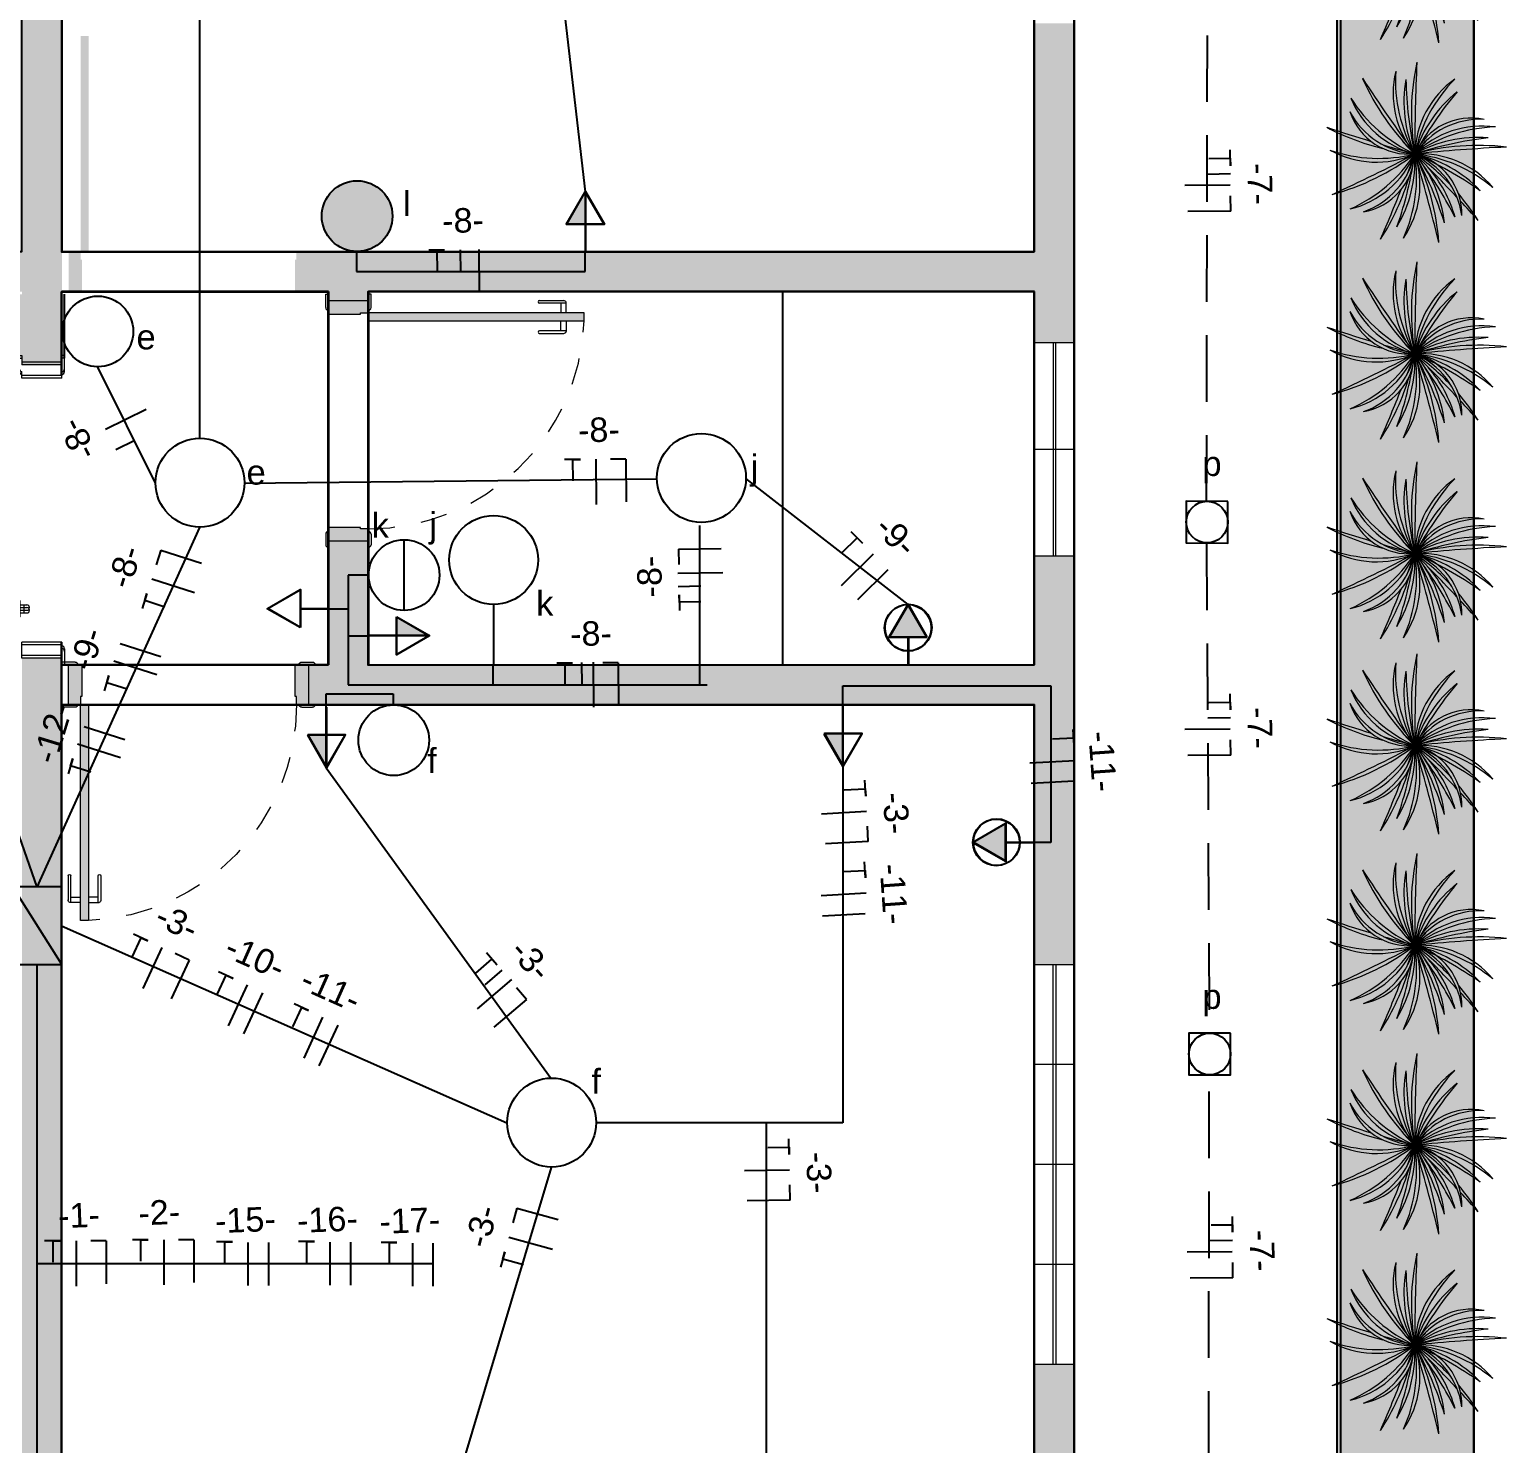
# Model space of a CAD drawing. Header units: inches. Extents: x 2 to 116, y 2 to 108.
# Drawn here: x 79.78 to 85.32, y 41.38 to 46.68 of the extents above; entities that cross this region are included whole.
import ezdxf
from ezdxf.enums import TextEntityAlignment as Align

# ---------------------------------------------------------------- set-up
doc = ezdxf.new("R2010")
doc.units = ezdxf.units.IN
doc.header["$MEASUREMENT"] = 0
doc.linetypes.add('( Hidden )', pattern=[0.375, 0.25, -0.125])
doc.linetypes.add('ACAD_ISO02W100', pattern=[15, 12, -3])
doc.layers.add('03.1 PAREDES', color=250, linetype='Continuous', lineweight=25)
doc.layers.add('04 ESQUADRIAS', color=252, linetype='Continuous', lineweight=9)
doc.layers.add('16.1 VEGETAÇÃO', color=7, linetype='Continuous', lineweight=9, true_color=0x87cb61)
for name, color, linetype in [('Circuitos', 250, 'Continuous'), ('CONDUITES', 30, 'Continuous'), ('ILUMINAÇÃO', 10, 'Continuous'), ('INTERRUPTORES', 106, 'Continuous'), ('PLANTA TUGS_TUES', 7, 'Continuous'), ('TOMADAS', 170, 'Continuous')]:
    doc.layers.add(name, color=color, linetype=linetype)
doc.styles.add('ARIAL', font='arial.ttf', dxfattribs={"width": 1.2})
doc.styles.get("Standard").update_dxf_attribs({"font": 'arial.ttf'})

# ---------------------------------------------------------------- blocks, each defined once
blk = doc.blocks.new('TUG MÉDIA 120CM_')
at = {"layer": 'TOMADAS', "ltscale": 0.5}
h = blk.add_hatch(color=256, dxfattribs=at)
h.dxf.hatch_style = 1
h.paths.add_polyline_path([(0.2454, 0), (0.1227, 0), (0.1227, -0.0709)])
for p, q in [((0.1227, 0), (0.0181, 0)), ((0.2454, 0), (0.1227, 0))]:
    blk.add_line(p, q, dxfattribs=at)
blk.add_lwpolyline([(0.1227, -0.0709), (0.2454, 0), (0.1227, 0.0709), (0.1227, -0.0709)], dxfattribs=at)
blk = doc.blocks.new('TUG BAIXA 30CM_')
at = {"layer": 'TOMADAS', "ltscale": 0.5}
blk.add_line((0.1046, 0), (0, 0), dxfattribs=at)
blk.add_lwpolyline([(0.1046, -0.0709), (0.2273, 0), (0.1046, 0.0709), (0.1046, -0.0709)], dxfattribs=at)
blk = doc.blocks.new('TUG ALTA 220CM_')
at = {"layer": 'TOMADAS', "ltscale": 0.5}
h = blk.add_hatch(color=256, dxfattribs=at)
h.dxf.hatch_style = 1
h.paths.add_polyline_path([(0.1227, -0.0709), (0.2454, 0), (0.1227, 0.0709)])
blk.add_line((0.1227, 0), (0.0181, 0), dxfattribs=at)
blk.add_lwpolyline([(0.1227, -0.0709), (0.2454, 0), (0.1227, 0.0709), (0.1227, -0.0709)], dxfattribs=at)
blk = doc.blocks.new('Interruptor Simples')
at = {"layer": 'INTERRUPTORES', "color": 3}
blk.add_circle((60.1532, 11.4584), 0.1327, dxfattribs=at)
blk = doc.blocks.new('Interruptor 2 sessões')
at = {"layer": 'INTERRUPTORES'}
blk.add_line((59.253, 11.5804), (59.253, 11.8458), dxfattribs=at)
at = {"layer": 'INTERRUPTORES', "color": 3}
blk.add_circle((59.253, 11.7131), 0.1327, dxfattribs=at)
blk = doc.blocks.new('Interruptor Paralelo')
at = {"transparency": 33554595}
h = blk.add_hatch(color=256, dxfattribs=at)
h.dxf.hatch_style = 1
h.paths.add_polyline_path([(59.132, 10.8454, 1), (59.3974, 10.8454, 1)])
at = {"layer": 'INTERRUPTORES', "color": 3}
blk.add_circle((59.2647, 10.8454), 0.1327, dxfattribs=at)
blk = doc.blocks.new('Iluminação Piso')
at = {"layer": 'ILUMINAÇÃO'}
blk.add_lwpolyline([(59.8357, 10.3319), (59.6795, 10.3322), (59.6795, 10.1758), (59.8357, 10.1755)], close=True, dxfattribs=at)
blk.add_circle((59.7577, 10.2542), 0.0781, dxfattribs=at)
blk = doc.blocks.new('PORTA 80 MADEIRA')
at = {"layer": '04 ESQUADRIAS'}
for p, q in [((-0.875, 0.01), (-0.915, 0.01)), ((-0.035, 0), (-0.05, 0)), ((-0.05, 0), (-0.05, -0.12)), ((-0.025, 0.01), (0.025, 0.01)), ((0, -0.15), (0, 0)), ((0.025, 0), (0, 0)), ((0.025, 0.01), (0.025, 0)), ((-0.925, 0), (-0.9, 0)), ((-0.9, 0), (-0.9, -0.15)), ((-0.85, 0), (-0.865, 0)), ((-0.85, -0.12), (-0.85, 0)), ((-0.925, -0.15), (-0.9, -0.15)), ((-0.875, -0.16), (-0.915, -0.16)), ((-0.865, -0.15), (-0.855, -0.15)), ((-0.855, -0.15), (-0.855, -0.12)), ((-0.855, -0.12), (-0.85, -0.12)), ((-0.045, -0.15), (-0.075, -0.15)), ((-0.075, -0.15), (-0.075, -0.96)), ((-0.05, -0.12), (-0.045, -0.12)), ((-0.045, -0.12), (-0.045, -0.15)), ((-0.045, -0.96), (-0.045, -0.15)), ((-0.045, -0.15), (-0.035, -0.15)), ((-0.025, -0.16), (0.025, -0.16)), ((0.025, -0.15), (0, -0.15)), ((0.025, -0.16), (0.025, -0.15)), ((-0.1215, -0.7923), (-0.1215, -0.8836)), ((-0.1115, -0.8923), (-0.1115, -0.7923)), ((-0.0085, -0.8923), (-0.0085, -0.7923)), ((0.0015, -0.7923), (0.0015, -0.8836)), ((-0.1115, -0.8723), (-0.075, -0.8723)), ((-0.0085, -0.8723), (-0.045, -0.8723)), ((-0.075, -0.8923), (-0.115, -0.8923)), ((-0.045, -0.8923), (-0.005, -0.8923)), ((-0.075, -0.96), (-0.045, -0.96))]:
    blk.add_line(p, q, dxfattribs=at)
for centre, radius, start, end in [((-0.915, 0), 0.01, 90, 180), ((-0.875, 0), 0.01, 0, 90), ((-0.025, 0), 0.01, 90, 180), ((-0.915, -0.15), 0.01, 180, 270), ((-0.875, -0.15), 0.01, 270, 0), ((-0.025, -0.15), 0.01, 180, 270), ((-0.1165, -0.7923), 0.005, 0, 180), ((-0.0035, -0.7923), 0.005, 0, 180), ((-0.1115, -0.883), 0.01, 176.4764, 249.8079), ((-0.0085, -0.883), 0.01, 290.1921, 3.5236)]:
    blk.add_arc(centre, radius, start, end, dxfattribs=at)
at = {"layer": '04 ESQUADRIAS', "linetype": 'ACAD_ISO02W100', "ltscale": 0.005}
blk.add_arc((-0.045, -0.1506), 0.81, 179.9607, 267.8778, dxfattribs=at)
blk = doc.blocks.new('JANELA 150')
at = {"layer": '04 ESQUADRIAS'}
for p, q in [((0, 0.15), (1.5, 0.15)), ((0, 0), (0, 0.15)), ((0.375, 0), (0.375, 0.15)), ((0.75, 0), (0.75, 0.15)), ((1.125, 0), (1.125, 0.15)), ((1.5, 0.15), (1.5, 0)), ((0, 0.08), (1.5, 0.08)), ((1.5, 0.07), (0, 0.07)), ((1.5, 0), (0, 0))]:
    blk.add_line(p, q, dxfattribs=at)
blk = doc.blocks.new('JANELA 80')
at = {"layer": '04 ESQUADRIAS'}
for p, q in [((0, 0.15), (0, 0)), ((0, 0.15), (0, 0)), ((0.8, 0.15), (0, 0.15)), ((0.4, 0.15), (0.4, 0)), ((0.8, 0.15), (0.8, 0)), ((0.8, 0.15), (0.8, 0)), ((0.8, 0.08), (0, 0.08)), ((0, 0.07), (0.8, 0.07)), ((0, 0), (0.8, 0))]:
    blk.add_line(p, q, dxfattribs=at)
blk = doc.blocks.new('PORTA CORRE 100X15')
at = {"layer": '04 ESQUADRIAS'}
for p, q in [((0.1691, 0.2016), (0.1691, 0.2266)), ((0.1891, 0.2016), (0.1891, 0.2266)), ((-0.7467, 0.1966), (0.2491, 0.1966)), ((-0.7467, 0.1966), (-0.7467, 0.1616)), ((0.1541, 0.2016), (0.2041, 0.2016)), ((0.1541, 0.1966), (0.1541, 0.2016)), ((0.1891, 0.2152), (0.1691, 0.2152)), ((0.2041, 0.1966), (0.2041, 0.2016)), ((0.2491, 0.1966), (0.2491, 0.1616)), ((-0.7467, 0.1616), (0.2491, 0.1616)), ((0, 0), (0, 0.15)), ((0, 0.15), (0.05, 0.15)), ((0.05, 0), (0.05, 0.15)), ((0.1541, 0.1566), (0.1541, 0.1616)), ((0.1541, 0.1566), (0.2041, 0.1566)), ((0.1691, 0.1566), (0.1691, 0.1316)), ((0.1891, 0.143), (0.1691, 0.143)), ((0.1891, 0.1566), (0.1891, 0.1316)), ((0.2041, 0.1566), (0.2041, 0.1616)), ((1.05, 0.15), (1.065, 0.15)), ((1.05, 0), (1.05, 0.15)), ((1.075, 0.16), (1.125, 0.16)), ((1.1, 0), (1.1, 0.15)), ((1.125, 0.15), (1.1, 0.15)), ((1.125, 0.16), (1.125, 0.15)), ((-0.025, -0.01), (-0.025, 0)), ((-0.025, 0), (0, 0)), ((0.05, 0), (0.035, 0)), ((1.05, 0), (1.065, 0)), ((1.125, 0), (1.1, 0)), ((1.125, -0.01), (1.125, 0)), ((0.025, -0.01), (-0.025, -0.01)), ((1.075, -0.01), (1.125, -0.01))]:
    blk.add_line(p, q, dxfattribs=at)
for centre, start, end in [((0.1791, 0.2266), 0.2372, 179.7628), ((0.1791, 0.1316), 180.2372, 359.7628), ((1.075, 0.15), 90, 180), ((0.025, 0), 270, 0), ((1.075, 0), 180, 270)]:
    blk.add_arc(centre, 0.01, start, end, dxfattribs=at)
blk = doc.blocks.new('VEGETAÇAO 02')
at = {"layer": '16.1 VEGETAÇÃO'}
blk.add_circle((0, 0), 0.000151, dxfattribs=at)
for centre, radius, start, end in [((0.8912, 0.1519), 0.904, 167.682, 189.6659), ((6.3753, 0.0256), 6.3754, 177.12996, 180.22861), ((0.6318, 0.6464), 0.9039, 203.6596, 225.6474), ((5.1441, 3.7661), 6.3754, 213.1083, 216.20694), ((0.2754, 0.2267), 0.3567, 166.3855, 219.4367), ((0.483, 0.2743), 0.5554, 176.2495, 209.5814), ((0.4476, 0.1954), 0.4884, 170.0574, 203.5585), ((1.3855, 0.3075), 1.4192, 181.1217, 192.5058), ((0.3566, -0.0098), 0.3567, 125.3579, 178.4092), ((0.5444, -0.1101), 0.5554, 135.2219, 168.5539), ((0.4659, -0.1465), 0.4884, 129.0298, 162.531), ((1.2471, -0.6775), 1.4192, 140.0941, 151.4783), ((0.0897, 0.3452), 0.3567, 202.3638, 255.4151), ((0.2297, 0.5057), 0.5554, 212.2278, 245.5598), ((-0.0224, 0.232), 0.2329, 198.2991, 275.5394), ((0.0202, 0.297), 0.2977, 207.6507, 266.0762), ((0.2115, -0.0984), 0.2332, 77.936, 155.0117), ((0.246, -0.1677), 0.2977, 87.265, 145.6907), ((0.0918, 0.8992), 0.9039, 242.1737, 256.451), ((1.6799, 6.1501), 6.3754, 251.62238, 253.18732), ((0.2525, -0.252), 0.3567, 81.9782, 135.0296), ((0.3201, -0.4539), 0.5554, 91.8422, 125.1743), ((0.238, -0.4265), 0.4884, 85.6501, 119.1514), ((0.441, -1.349), 1.4192, 96.7144, 108.0986), ((-0.1448, 0.326), 0.3567, 240.8779, 293.9291), ((-0.1352, 0.5387), 0.5554, 250.7419, 284.0738), ((1.6799, 6.1501), 6.3754, 253.6156, 254.72102), ((0.1909, 0.2285), 0.2977, 216.81, 230.0978), ((0.0918, 0.8992), 0.9039, 262.272, 264.1614), ((4.8263, -4.1656), 6.3754, 138.56552, 139.20101), ((0.2381, -0.872), 0.9039, 83.274, 105.2619), ((0.6468, -6.3425), 6.3754, 92.72266, 95.82132), ((0.0205, -0.3561), 0.3567, 40.2209, 93.2725), ((-0.546, 0.7203), 0.9039, 285.164, 307.1518), ((-2.9648, 5.644), 6.3754, 294.61269, 297.71133), ((-0.3282, 0.1397), 0.3567, 283.8682, 336.9196), ((-0.4662, 0.3019), 0.5554, 293.7322, 327.0642), ((-0.2908, 0.0639), 0.2977, 289.1551, 347.5807), ((-0.2329, 0.0125), 0.2332, 279.826, 356.9018), ((-0.4877, -0.0257), 0.4884, 329.5013, 3.0026), ((-1.4053, 0.1986), 1.4192, 340.5657, 350.0002), ((-0.3374, -0.1156), 0.3567, 325.8294, 18.8809), ((-0.5485, -0.0873), 0.5554, 335.6934, 9.0255), ((-5.9784, 2.2146), 6.3754, 338.8993, 339.67256), ((-6.1066, -1.8314), 6.3754, 13.59432, 16.69298), ((-0.3194, -0.3696), 0.4884, 49.0059, 49.153), ((-0.0567, -0.2262), 0.2332, 358.8077, 75.8836), ((-0.0635, -0.5518), 0.5554, 50.0849, 83.4171), ((-0.1064, -0.4767), 0.4884, 43.8928, 77.3942), ((-0.1183, -0.2732), 0.2977, 8.1367, 66.5625), ((-0.3739, -0.3142), 0.4884, 6.5217, 40.0231), ((-1.2416, -0.6875), 1.4192, 17.5861, 28.9702), ((-0.8114, -0.3983), 0.9039, 4.1457, 26.1335), ((-0.5694, -1.3), 1.4192, 54.9572, 66.3414), ((-0.5231, -0.7372), 0.9039, 43.1496, 54.6316), ((-4.4929, -4.5232), 6.3754, 43.15153, 45.1911), ((-1.1194, -0.8773), 1.4221, 26.7217, 35.9709), ((-0.3194, -0.3696), 0.4884, 15.6515, 40.72), ((-0.8876, 0.1706), 0.9039, 327.1252, 343.7246), ((-5.9784, 2.2146), 6.3754, 336.57392, 338.38477), ((-0.5231, -0.7372), 0.9039, 32.6438, 40.585), ((-4.4929, -4.5232), 6.3754, 42.09245, 42.98121)]:
    blk.add_arc(centre, radius, start, end, dxfattribs=at)

msp = doc.modelspace()

# ---------------------------------------------------------------- hatches: boundary and pattern name
at = {"layer": '03.1 PAREDES', "true_color": 0xe29d6e}
h = msp.add_hatch(color=33, dxfattribs=at)
h.dxf.hatch_style = 1
h.paths.add_polyline_path([(79.9981, 46.6594), (79.9681, 46.6594), (79.9681, 45.8494), (79.9981, 45.8494)])
h = msp.add_hatch(color=33, dxfattribs=at)
h.dxf.hatch_style = 1
h.paths.add_polyline_path([(79.9731, 45.8194), (79.9681, 45.8194), (79.9681, 45.8494), (79.9581, 45.8494), (79.9231, 45.8494), (79.9231, 45.6994), (79.9731, 45.6994)])
h = msp.add_hatch(color=33, dxfattribs=at)
h.dxf.hatch_style = 1
h.paths.add_polyline_path([(80.8231, 45.8494), (80.7781, 45.8494), (80.7781, 45.8194), (80.7731, 45.8194), (80.7731, 45.6994), (80.7881, 45.6994), (80.8231, 45.6994)])
h = msp.add_hatch(color=33, dxfattribs=at)
h.dxf.hatch_style = 1
h.paths.add_polyline_path([(80.8981, 45.6644), (80.8981, 45.6144), (81.0181, 45.6144), (81.0181, 45.6194), (81.0481, 45.6194), (81.0481, 45.6294), (81.0481, 45.6644)])
h.paths.add_polyline_path([(81.8581, 45.6194), (81.0481, 45.6194), (81.0481, 45.5894), (81.8581, 45.5894)])
h.paths.add_polyline_path([(81.0481, 44.8094), (81.0181, 44.8094), (81.0181, 44.8144), (80.8981, 44.8144), (80.8981, 44.7644), (81.0481, 44.7644)])
h = msp.add_hatch(color=33, dxfattribs=at)
h.dxf.hatch_style = 1
h.paths.add_polyline_path([(79.9731, 44.1794), (79.9681, 44.1794), (79.9681, 44.1494), (79.9581, 44.1494), (79.9231, 44.1494), (79.9231, 44.2994), (79.9731, 44.2994)])
h = msp.add_hatch(color=33, dxfattribs=at)
h.dxf.hatch_style = 1
h.paths.add_polyline_path([(80.8231, 44.1494), (80.7781, 44.1494), (80.7781, 44.1794), (80.7731, 44.1794), (80.7731, 44.2994), (80.7881, 44.2994), (80.8231, 44.2994)])
h = msp.add_hatch(color=33, dxfattribs=at)
h.dxf.hatch_style = 1
h.paths.add_polyline_path([(79.9981, 43.3394), (79.9681, 43.3394), (79.9681, 44.1494), (79.9981, 44.1494)])
at = {"layer": 'PLANTA TUGS_TUES'}
h = msp.add_hatch(dxfattribs=at)
h.set_pattern_fill('GRASS', color=256, scale=0.0075)
h.set_pattern_definition([(90, (1939.85772, 1250.63563), (-0.134703842, 0.134703842), [0.03571875, -0.233688934]), (45, (1939.85772, 1250.63563), (-0.134703842, 0.134703842), [0.03571875, -0.15478125]), (135, (1939.85772, 1250.63563), (-0.134703842, -0.134703842), [0.03571875, -0.15478125])])
h.paths.add_polyline_path([(84.6833, 50.2494), (85.1981, 50.2494), (85.1981, 38.2494), (84.6833, 38.2494)])
h = msp.add_hatch(color=256, dxfattribs=at)
h.dxf.hatch_style = 1
h.paths.add_polyline_path([(79.8981, 49.0494), (83.5481, 49.0494), (83.5481, 48.2068), (83.6981, 48.2068), (83.6981, 49.1994), (79.7481, 49.1994), (79.7481, 45.8494), (79.8981, 45.8494), (79.8981, 45.8594)])
h = msp.add_hatch(color=256, dxfattribs=at)
h.dxf.hatch_style = 1
h.paths.add_polyline_path([(83.6981, 46.7068), (83.5481, 46.7068), (83.5481, 45.8494), (83.5481, 45.5068), (83.6981, 45.5068)])
at = {"layer": 'PLANTA TUGS_TUES', "true_color": 0xe29d6e}
h = msp.add_hatch(color=33, dxfattribs=at)
h.dxf.hatch_style = 1
h.paths.add_polyline_path([(79.9981, 46.6594), (79.9681, 46.6594), (79.9681, 45.8494), (79.9981, 45.8494)])
h = msp.add_hatch(color=33, dxfattribs=at)
h.dxf.hatch_style = 1
h.paths.add_polyline_path([(79.9981, 46.6594), (79.9681, 46.6594), (79.9681, 45.8494), (79.9981, 45.8494)])
at = {"layer": 'PLANTA TUGS_TUES'}
h = msp.add_hatch(color=256, dxfattribs=at)
h.dxf.hatch_style = 1
h.paths.add_polyline_path([(75.3481, 45.6994), (76.6288, 45.6994), (76.6288, 45.8494), (75.1981, 45.8494), (75.1981, 38.3994), (75.3481, 38.3994)])
h.paths.add_polyline_path([(79.8981, 45.6994), (79.7481, 45.6994), (79.7481, 45.4344), (79.8981, 45.4344), (79.8981, 45.4594)])
h.paths.add_polyline_path([(79.8981, 45.8494), (78.6288, 45.8494), (78.6288, 45.6994), (79.7481, 45.6994), (79.8981, 45.6994)])
h = msp.add_hatch(color=256, dxfattribs=at)
h.dxf.hatch_style = 1
h.paths.add_polyline_path([(79.8981, 45.8494), (79.7231, 45.8494), (79.7231, 45.6994), (79.7481, 45.6994), (79.8981, 45.6994)])
h = msp.add_hatch(color=256, dxfattribs=at)
h.dxf.hatch_style = 1
h.paths.add_polyline_path([(79.8981, 44.3244), (79.7481, 44.3244), (79.7481, 38.3994), (79.8981, 38.3994)])
h.paths.add_polyline_path([(79.9081, 45.6894), (79.8981, 45.6894), (79.8981, 45.6994), (79.7481, 45.6994), (79.7481, 45.6894), (79.7381, 45.6894), (79.7381, 45.4494), (79.7481, 45.4494), (79.7481, 45.4244), (79.8981, 45.4244), (79.8981, 45.4494), (79.9081, 45.4494)])
h.paths.add_polyline_path([(80.8981, 45.8494), (80.8231, 45.8494), (80.8231, 45.6994), (80.8481, 45.6994), (80.8981, 45.6994)])
h.paths.add_polyline_path([(81.0481, 45.6894), (81.0481, 45.6994), (80.8981, 45.6994), (80.8981, 45.6644), (81.0481, 45.6644)])
h.paths.add_polyline_path([(83.5481, 45.8494), (80.8981, 45.8494), (80.8981, 45.6994), (83.5481, 45.6994)])
at = {"layer": 'PLANTA TUGS_TUES', "true_color": 0xe29d6e}
h = msp.add_hatch(color=33, dxfattribs=at)
h.dxf.hatch_style = 1
h.paths.add_polyline_path([(79.9731, 45.8194), (79.9681, 45.8194), (79.9681, 45.8494), (79.9581, 45.8494), (79.9231, 45.8494), (79.9231, 45.6994), (79.9731, 45.6994)])
h = msp.add_hatch(color=33, dxfattribs=at)
h.dxf.hatch_style = 1
h.paths.add_polyline_path([(79.9731, 45.8194), (79.9681, 45.8194), (79.9681, 45.8494), (79.9581, 45.8494), (79.9231, 45.8494), (79.9231, 45.6994), (79.9731, 45.6994)])
h = msp.add_hatch(color=33, dxfattribs=at)
h.dxf.hatch_style = 1
h.paths.add_polyline_path([(80.8231, 45.8494), (80.7781, 45.8494), (80.7781, 45.8194), (80.7731, 45.8194), (80.7731, 45.6994), (80.7881, 45.6994), (80.8231, 45.6994)])
h = msp.add_hatch(color=33, dxfattribs=at)
h.dxf.hatch_style = 1
h.paths.add_polyline_path([(80.8231, 45.8494), (80.7781, 45.8494), (80.7781, 45.8194), (80.7731, 45.8194), (80.7731, 45.6994), (80.7881, 45.6994), (80.8231, 45.6994)])
h = msp.add_hatch(color=33, dxfattribs=at)
h.dxf.hatch_style = 1
h.paths.add_polyline_path([(80.8981, 45.6644), (80.8981, 45.6144), (81.0181, 45.6144), (81.0181, 45.6194), (81.0481, 45.6194), (81.0481, 45.6294), (81.0481, 45.6644)])
h.paths.add_polyline_path([(81.8581, 45.6194), (81.0481, 45.6194), (81.0481, 45.5894), (81.8581, 45.5894)])
h.paths.add_polyline_path([(81.0481, 44.8094), (81.0181, 44.8094), (81.0181, 44.8144), (80.8981, 44.8144), (80.8981, 44.7644), (81.0481, 44.7644)])
h = msp.add_hatch(color=33, dxfattribs=at)
h.dxf.hatch_style = 1
h.paths.add_polyline_path([(80.8981, 45.6644), (80.8981, 45.6144), (81.0181, 45.6144), (81.0181, 45.6194), (81.0481, 45.6194), (81.0481, 45.6294), (81.0481, 45.6644)])
h.paths.add_polyline_path([(81.8581, 45.6194), (81.0481, 45.6194), (81.0481, 45.5894), (81.8581, 45.5894)])
h.paths.add_polyline_path([(81.0481, 44.8094), (81.0181, 44.8094), (81.0181, 44.8144), (80.8981, 44.8144), (80.8981, 44.7644), (81.0481, 44.7644)])
at = {"layer": 'PLANTA TUGS_TUES'}
h = msp.add_hatch(color=256, dxfattribs=at)
h.dxf.hatch_style = 1
h.paths.add_polyline_path([(81.0481, 44.7644), (80.8981, 44.7644), (80.8981, 44.2994), (81.0481, 44.2994)])
h = msp.add_hatch(color=256, dxfattribs=at)
h.dxf.hatch_style = 1
h.paths.add_polyline_path([(83.6981, 44.7068), (83.5481, 44.7068), (83.5481, 44.2994), (83.5481, 43.1736), (83.6981, 43.1736)])
at = {"layer": 'PLANTA TUGS_TUES', "true_color": 0xe29d6e}
h = msp.add_hatch(color=33, dxfattribs=at)
h.dxf.hatch_style = 1
h.paths.add_polyline_path([(79.9731, 44.1794), (79.9681, 44.1794), (79.9681, 44.1494), (79.9581, 44.1494), (79.9231, 44.1494), (79.9231, 44.2994), (79.9731, 44.2994)])
h = msp.add_hatch(color=33, dxfattribs=at)
h.dxf.hatch_style = 1
h.paths.add_polyline_path([(79.9731, 44.1794), (79.9681, 44.1794), (79.9681, 44.1494), (79.9581, 44.1494), (79.9231, 44.1494), (79.9231, 44.2994), (79.9731, 44.2994)])
h = msp.add_hatch(color=33, dxfattribs=at)
h.dxf.hatch_style = 1
h.paths.add_polyline_path([(80.8231, 44.1494), (80.7781, 44.1494), (80.7781, 44.1794), (80.7731, 44.1794), (80.7731, 44.2994), (80.7881, 44.2994), (80.8231, 44.2994)])
h = msp.add_hatch(color=33, dxfattribs=at)
h.dxf.hatch_style = 1
h.paths.add_polyline_path([(80.8231, 44.1494), (80.7781, 44.1494), (80.7781, 44.1794), (80.7731, 44.1794), (80.7731, 44.2994), (80.7881, 44.2994), (80.8231, 44.2994)])
at = {"layer": 'PLANTA TUGS_TUES'}
h = msp.add_hatch(color=256, dxfattribs=at)
h.dxf.hatch_style = 1
h.paths.add_polyline_path([(83.5481, 44.2994), (80.8231, 44.2994), (80.8231, 44.1494), (83.5481, 44.1494)])
at = {"layer": 'PLANTA TUGS_TUES', "true_color": 0xe29d6e}
h = msp.add_hatch(color=33, dxfattribs=at)
h.dxf.hatch_style = 1
h.paths.add_polyline_path([(79.9981, 43.3394), (79.9681, 43.3394), (79.9681, 44.1494), (79.9981, 44.1494)])
h = msp.add_hatch(color=33, dxfattribs=at)
h.dxf.hatch_style = 1
h.paths.add_polyline_path([(79.9981, 43.3394), (79.9681, 43.3394), (79.9681, 44.1494), (79.9981, 44.1494)])
at = {"layer": 'PLANTA TUGS_TUES'}
h = msp.add_hatch(color=256, dxfattribs=at)
h.dxf.hatch_style = 1
h.paths.add_polyline_path([(83.6981, 41.6736), (83.5481, 41.6736), (83.5481, 39.8966), (83.6981, 39.8966)])

# ---------------------------------------------------------------- linework, layer by layer
for p, q in [((85.1963, 32.2486), (85.1963, 52.2486)), ((85.1981, 32.2494), (85.1981, 52.2494)), ((84.6963, 50.2486), (84.6963, 38.2486)), ((84.6963, 50.2486), (84.6963, 38.2486)), ((83.6963, 38.2486), (83.6963, 49.1986)), ((83.6981, 38.2494), (83.6981, 49.1994)), ((79.8963, 49.0486), (79.8963, 45.8486)), ((79.8981, 49.0494), (79.8981, 45.8494)), ((83.5463, 45.8486), (83.5463, 49.0486)), ((83.5481, 45.8494), (83.5481, 49.0494)), ((83.5463, 45.8486), (79.8963, 45.8486)), ((83.5481, 45.8494), (79.8981, 45.8494)), ((79.8963, 45.3836), (79.8963, 45.6986)), ((80.8963, 45.6986), (79.8963, 45.6986)), ((79.8981, 45.3844), (79.8981, 45.6994)), ((80.8981, 45.6994), (79.8981, 45.6994)), ((80.8963, 45.6986), (80.8963, 44.2986)), ((80.8981, 45.6994), (80.8981, 44.2994)), ((83.5463, 45.6986), (81.0463, 45.6986)), ((81.0463, 45.6986), (81.0463, 44.2986)), ((83.5481, 45.6994), (81.0481, 45.6994)), ((81.0481, 45.6994), (81.0481, 44.2994)), ((83.5463, 44.2986), (83.5463, 45.6986)), ((83.5481, 44.2994), (83.5481, 45.6994)), ((79.8963, 40.9486), (79.8963, 44.3836)), ((79.8981, 40.9494), (79.8981, 44.3844)), ((79.8963, 44.2986), (80.8963, 44.2986)), ((79.8981, 44.2994), (80.8981, 44.2994)), ((81.0463, 44.2986), (83.5463, 44.2986)), ((81.0481, 44.2994), (83.5481, 44.2994)), ((79.8963, 44.1486), (83.5463, 44.1486)), ((79.8981, 44.1494), (83.5481, 44.1494)), ((83.5463, 40.9486), (83.5463, 44.1486)), ((83.5481, 40.9494), (83.5481, 44.1494))]:
    msp.add_line(p, q)
for points in [[(85.1963, 52.2486), (75.1963, 52.2486), (75.1963, 29.7486), (85.1963, 29.7486)], [(85.1963, 52.2486), (75.1963, 52.2486), (75.1963, 29.7486), (85.1963, 29.7486)], [(85.198, 52.2501), (75.198, 52.2501), (75.198, 29.7501), (85.198, 29.7501)], [(85.198, 52.2501), (75.198, 52.2501), (75.198, 29.7501), (85.198, 29.7501)], [(85.198, 52.2501), (75.198, 52.2501), (75.198, 29.7501), (85.198, 29.7501)], [(85.198, 52.2501), (75.198, 52.2501), (75.198, 29.7501), (85.198, 29.7501)], [(83.5463, 45.8486), (83.5463, 49.0486), (79.8963, 49.0486), (79.8963, 45.8486)], [(83.5463, 45.8486), (83.5463, 49.0486), (79.8963, 49.0486), (79.8963, 45.8486)], [(83.5463, 44.2986), (83.5463, 45.6986), (81.0463, 45.6986), (81.0463, 44.2986)], [(83.5463, 44.2986), (83.5463, 45.6986), (81.0463, 45.6986), (81.0463, 44.2986)]]:
    msp.add_lwpolyline(points, close=True)
for points in [[(83.6963, 38.2486), (83.6963, 49.1986), (79.7463, 49.1986), (79.7463, 45.8486), (75.1963, 45.8486)], [(83.6963, 38.2486), (83.6963, 49.1986), (79.7463, 49.1986), (79.7463, 45.8486), (75.1963, 45.8486)], [(79.8963, 45.3836), (79.8963, 45.6986), (80.8963, 45.6986), (80.8963, 44.2986), (79.8963, 44.2986)], [(79.8963, 45.3836), (79.8963, 45.6986), (80.8963, 45.6986), (80.8963, 44.2986), (79.8963, 44.2986)], [(79.8963, 44.3836), (79.8963, 40.9486), (80.3963, 40.9486), (80.3963, 40.7986), (79.8963, 40.7986), (79.8963, 38.3986), (81.8963, 38.3986), (81.8963, 40.7986), (81.3963, 40.7986), (81.3963, 40.9486), (83.5463, 40.9486), (83.5463, 44.1486), (79.8963, 44.1486)], [(79.8963, 44.3836), (79.8963, 40.9486), (80.3963, 40.9486), (80.3963, 40.7986), (79.8963, 40.7986), (79.8963, 38.3986), (81.8963, 38.3986), (81.8963, 40.7986), (81.3963, 40.7986), (81.3963, 40.9486), (83.5463, 40.9486), (83.5463, 44.1486), (79.8963, 44.1486)]]:
    msp.add_lwpolyline(points)
at = {"layer": '03.1 PAREDES', "color": 18, "true_color": 0x000000}
msp.add_lwpolyline([(79.8981, 43.1745), (79.8981, 43.4651), (79.7137, 43.4651), (79.7137, 43.1745), (79.8981, 43.1745), (79.7137, 43.4651), (79.7137, 43.5151)], dxfattribs=at)
at = {"layer": 'Circuitos', "color": 18, "true_color": 0x000000}
for p, q in [((84.2828, 46.172), (84.2823, 46.2316)), ((84.2026, 46.1994), (84.2826, 46.2001)), ((84.2826, 46.2001), (84.2828, 46.172)), ((84.2827, 46.141), (84.1981, 46.1396)), ((84.2818, 46.0986), (84.1125, 46.0972)), ((84.2843, 46.0012), (84.2838, 46.0586)), ((84.2843, 46.0012), (84.1236, 45.9998)), ((81.3345, 45.8556), (81.2749, 45.8551)), ((81.3064, 45.8553), (81.3345, 45.8556)), ((81.3071, 45.7754), (81.3064, 45.8553)), ((81.3926, 45.856), (81.394, 45.7713)), ((81.4621, 45.857), (81.4634, 45.6964)), ((80.0622, 45.1833), (80.2141, 45.2579)), ((80.1719, 45.1411), (80.1001, 45.1058)), ((81.844, 45.0698), (81.7844, 45.0693)), ((81.8159, 45.0696), (81.844, 45.0698)), ((81.8166, 44.9896), (81.8159, 45.0696)), ((81.9021, 45.0702), (81.9036, 44.901)), ((82.0148, 45.0713), (81.9574, 45.0708)), ((82.0148, 45.0713), (82.0162, 44.9107)), ((82.9018, 44.7556), (82.8599, 44.798)), ((80.2694, 44.7294), (80.2519, 44.6747)), ((80.2694, 44.7294), (80.4224, 44.6804)), ((82.212, 44.7328), (82.3726, 44.7355)), ((82.212, 44.7328), (82.2129, 44.6754)), ((82.8252, 44.7193), (82.8821, 44.7755)), ((82.8821, 44.7755), (82.9018, 44.7556)), ((82.9426, 44.7142), (82.8223, 44.5951)), ((80.2352, 44.622), (80.3963, 44.5704)), ((82.2089, 44.6426), (82.3781, 44.6455)), ((82.9974, 44.6558), (82.8832, 44.5428)), ((80.2173, 44.5667), (80.1991, 44.5099)), ((80.2088, 44.54), (80.2173, 44.5667)), ((82.2109, 44.5926), (82.2955, 44.5955)), ((82.2153, 44.5339), (82.2149, 44.562)), ((82.2149, 44.562), (82.2159, 44.5024)), ((80.2849, 44.5156), (80.2088, 44.54)), ((82.2953, 44.5353), (82.2153, 44.5339)), ((80.117, 44.3789), (80.27, 44.3299)), ((80.0927, 44.3137), (80.2539, 44.2621)), ((81.8145, 44.3051), (81.7549, 44.3046)), ((81.7864, 44.3049), (81.8145, 44.3051)), ((81.7871, 44.2249), (81.7864, 44.3049)), ((81.8484, 44.3079), (81.8498, 44.2232)), ((81.8913, 44.309), (81.8928, 44.1398)), ((81.9853, 44.3066), (81.9279, 44.3061)), ((81.9853, 44.3066), (81.9867, 44.146)), ((80.0749, 44.2584), (80.0567, 44.2016)), ((80.0663, 44.2317), (80.0749, 44.2584)), ((80.1425, 44.2073), (80.0663, 44.2317)), ((84.2828, 44.1305), (84.2823, 44.1901)), ((84.2026, 44.1579), (84.2825, 44.1586)), ((84.2825, 44.1586), (84.2828, 44.1305)), ((79.9816, 44.0673), (80.1345, 44.0183)), ((84.2827, 44.0995), (84.1981, 44.0981)), ((83.6154, 44.0206), (83.6952, 44.0251)), ((83.6968, 43.997), (83.6934, 44.0566)), ((83.6952, 44.0251), (83.6968, 43.997)), ((84.2818, 44.0571), (84.1125, 44.0557)), ((84.2842, 43.9597), (84.2837, 44.0171)), ((79.9573, 44.0021), (80.1185, 43.9505)), ((84.2842, 43.9597), (84.1236, 43.9583)), ((79.9395, 43.9468), (79.9213, 43.89)), ((79.9309, 43.9201), (79.9395, 43.9468)), ((80.0071, 43.8957), (79.9309, 43.9201)), ((83.6999, 43.939), (83.5309, 43.9295)), ((82.9145, 43.806), (82.9112, 43.8655)), ((83.6959, 43.862), (83.5355, 43.8531)), ((82.8331, 43.8296), (82.9129, 43.834)), ((82.9129, 43.834), (82.9145, 43.806)), ((82.9176, 43.748), (82.7486, 43.7385)), ((82.924, 43.6354), (82.9208, 43.6928)), ((82.924, 43.6354), (82.7637, 43.6265)), ((82.832, 43.523), (82.9118, 43.5274)), ((82.9134, 43.4994), (82.9101, 43.5589)), ((82.9118, 43.5274), (82.9134, 43.4994)), ((82.9165, 43.4414), (82.7475, 43.4319)), ((82.9125, 43.3644), (82.7522, 43.3554)), ((80.2207, 43.2627), (80.1666, 43.2877)), ((80.1616, 43.2019), (80.1952, 43.2745)), ((80.1952, 43.2745), (80.2207, 43.2627)), ((80.2734, 43.2382), (80.2023, 43.0846)), ((80.3757, 43.1909), (80.3082, 43.0451)), ((80.3757, 43.1909), (80.3236, 43.215)), ((81.451, 43.1422), (81.5117, 43.1942)), ((81.53, 43.1729), (81.4912, 43.2182)), ((81.5117, 43.1942), (81.53, 43.1729)), ((80.4814, 43.0614), (80.515, 43.134)), ((80.5405, 43.1222), (80.4864, 43.1472)), ((80.515, 43.134), (80.5405, 43.1222)), ((81.5495, 43.1531), (81.4852, 43.098)), ((80.5932, 43.0976), (80.5221, 42.9441)), ((80.6505, 43.0679), (80.5794, 42.9143)), ((81.5851, 43.1175), (81.4566, 43.0073)), ((81.6412, 43.0433), (81.6038, 43.0869)), ((80.7649, 42.9404), (80.7985, 43.013)), ((80.824, 43.0012), (80.7699, 43.0262)), ((80.7985, 43.013), (80.824, 43.0012)), ((81.6412, 43.0433), (81.5193, 42.9387)), ((80.8767, 42.9767), (80.8056, 42.8231)), ((80.934, 42.9469), (80.8629, 42.7933)), ((82.6273, 42.4608), (82.626, 42.5204)), ((82.5467, 42.4872), (82.6267, 42.4889)), ((82.6267, 42.4889), (82.6273, 42.4608)), ((82.6284, 42.4027), (82.4591, 42.3992)), ((82.6308, 42.29), (82.6296, 42.3475)), ((82.6308, 42.29), (82.4702, 42.2867)), ((81.6055, 42.26), (81.5903, 42.2046)), ((81.6055, 42.26), (81.7604, 42.2173)), ((84.2108, 42.1968), (84.2908, 42.1975)), ((84.291, 42.1694), (84.2905, 42.229)), ((84.2908, 42.1975), (84.291, 42.1694)), ((79.893, 42.1368), (79.8334, 42.1368)), ((79.8649, 42.0568), (79.8649, 42.1368)), ((79.8649, 42.1368), (79.893, 42.1368)), ((79.9511, 42.1367), (79.9511, 41.9674)), ((80.0638, 42.1368), (80.0063, 42.1368)), ((80.0638, 42.1368), (80.0638, 41.9761)), ((80.2225, 42.141), (80.1629, 42.141)), ((80.1944, 42.061), (80.1944, 42.141)), ((80.1944, 42.141), (80.2225, 42.141)), ((80.2806, 42.1409), (80.2806, 41.9716)), ((80.3933, 42.141), (80.3358, 42.141)), ((80.3933, 42.141), (80.3933, 41.9804)), ((80.5382, 42.1328), (80.4785, 42.1328)), ((80.5101, 42.0528), (80.5101, 42.1328)), ((80.5101, 42.1328), (80.5382, 42.1328)), ((80.5963, 42.1303), (80.5963, 41.9697)), ((80.6732, 42.1303), (80.6732, 41.9697)), ((80.846, 42.1341), (80.7863, 42.1341)), ((80.8179, 42.0542), (80.8179, 42.1341)), ((80.8179, 42.1341), (80.846, 42.1341)), ((80.9041, 42.1316), (80.9041, 41.971)), ((80.981, 42.1316), (80.981, 41.971)), ((81.1552, 42.1303), (81.0956, 42.1303)), ((81.1271, 42.0503), (81.1271, 42.1303)), ((81.1271, 42.1303), (81.1552, 42.1303)), ((81.2133, 42.1278), (81.2133, 41.9671)), ((81.2902, 42.1278), (81.2902, 41.9671)), ((81.5757, 42.1513), (81.7388, 42.1063)), ((84.2909, 42.1384), (84.2063, 42.137)), ((81.5601, 42.0953), (81.5443, 42.0378)), ((81.5526, 42.0682), (81.5601, 42.0953)), ((81.6297, 42.047), (81.5526, 42.0682)), ((84.29, 42.096), (84.1207, 42.0945)), ((84.2924, 41.9986), (84.292, 42.056)), ((84.2924, 41.9986), (84.1318, 41.9972))]:
    msp.add_line(p, q, dxfattribs=at)
at = {"layer": 'CONDUITES'}
for p, q in [((80.4146, 47.4486), (80.4146, 45.1477)), ((81.7213, 47.2817), (81.8616, 46.0746)), ((81.0041, 45.8494), (81.0041, 45.7744)), ((81.8616, 45.7744), (81.8616, 45.8472)), ((81.0041, 45.7744), (81.8616, 45.7744)), ((79.1189, 45.4238), (79.8041, 43.4642)), ((80.0314, 45.4163), (80.2477, 44.9808)), ((80.5814, 44.9808), (82.1294, 44.9968)), ((82.4631, 44.9986), (83.0727, 44.5252)), ((80.4146, 44.814), (79.8041, 43.4642)), ((82.2907, 44.8221), (82.2907, 44.2236)), ((81.0476, 44.6348), (80.9726, 44.6348)), ((80.9726, 44.6348), (80.9726, 44.4077)), ((80.8963, 44.5095), (80.9726, 44.5095)), ((80.9726, 44.4077), (81.0463, 44.4077)), ((80.9726, 44.4077), (80.9726, 44.2236)), ((81.5164, 44.2236), (81.5164, 44.2986)), ((80.8902, 44.1393), (80.8902, 44.1898)), ((80.8902, 44.1898), (81.1416, 44.1898)), ((80.9726, 44.2236), (81.5164, 44.2236)), ((81.1416, 44.1898), (81.1416, 44.1478)), ((81.5164, 44.2236), (82.3193, 44.2236)), ((82.8285, 44.1449), (82.8285, 44.2199)), ((82.8285, 44.2199), (83.6093, 44.2199)), ((83.6093, 44.2199), (83.6093, 43.6325)), ((80.8902, 43.912), (81.7343, 42.7463)), ((82.8285, 43.9175), (82.8285, 42.5794)), ((83.6093, 43.6325), (83.5463, 43.6325)), ((79.8963, 43.319), (81.5674, 42.5794)), ((79.8041, 43.1737), (79.8041, 38.3236)), ((82.8285, 42.5794), (81.9011, 42.5794)), ((82.5421, 41.1759), (82.5421, 42.5794)), ((81.7343, 42.4126), (80.9329, 39.7394)), ((81.2902, 42.0505), (79.8041, 42.0505))]:
    msp.add_line(p, q, dxfattribs=at)
at = {"layer": 'CONDUITES', "linetype": '( Hidden )'}
for p, q in [((84.1937, 44.9112), (84.1968, 46.7648)), ((84.1936, 44.7545), (84.2038, 42.9148)), ((84.2012, 40.9476), (84.2038, 42.7585))]:
    msp.add_line(p, q, dxfattribs=at)
at = {"layer": 'ILUMINAÇÃO', "color": 6}
msp.add_line((81.5181, 44.5255), (81.5181, 44.2958), dxfattribs=at)
at = {"layer": 'ILUMINAÇÃO'}
for centre in [(80.4163, 44.9824), (82.298, 45.0001), (81.5181, 44.6923), (81.736, 42.581)]:
    msp.add_circle(centre, 0.1669, dxfattribs=at)
at = {"layer": 'PLANTA TUGS_TUES'}
for p, q in [((85.1981, 32.2494), (85.1981, 52.2494)), ((85.1981, 32.2494), (85.1981, 52.2494)), ((84.6833, 38.2494), (84.6833, 50.2494)), ((83.6981, 38.2494), (83.6981, 49.1994)), ((83.6981, 38.2494), (83.6981, 49.1994)), ((79.8981, 49.0494), (79.8981, 45.8494)), ((79.8981, 49.0494), (79.8981, 45.8494)), ((83.5481, 45.8494), (83.5481, 49.0494)), ((83.5481, 45.8494), (83.5481, 49.0494)), ((83.5481, 45.8494), (79.8981, 45.8494)), ((83.5481, 45.8494), (79.8981, 45.8494)), ((80.8981, 45.6994), (79.8981, 45.6994)), ((79.8981, 45.3844), (79.8981, 45.6994)), ((80.8981, 45.6994), (79.8981, 45.6994)), ((79.9081, 45.4494), (79.9081, 45.6894)), ((80.8981, 45.6994), (80.8981, 44.2994)), ((80.8981, 45.6994), (80.8981, 44.2994)), ((83.5481, 45.6994), (81.0481, 45.6994)), ((81.0481, 45.6994), (81.0481, 44.2994)), ((83.5481, 45.6994), (81.0481, 45.6994)), ((82.602, 45.6994), (82.602, 44.2994)), ((83.5481, 44.2994), (83.5481, 45.6994)), ((83.5481, 44.2994), (83.5481, 45.6994)), ((81.0481, 44.8381), (81.0481, 44.2994)), ((79.8981, 40.9494), (79.8981, 44.3844)), ((79.8981, 40.9494), (79.8981, 44.3744)), ((79.8981, 44.2994), (80.8981, 44.2994)), ((79.8981, 44.2994), (80.8981, 44.2994)), ((81.0481, 44.2994), (83.5481, 44.2994)), ((81.0481, 44.2994), (83.5481, 44.2994)), ((79.8981, 44.1494), (83.5481, 44.1494)), ((79.8981, 44.1494), (83.5481, 44.1494)), ((83.5481, 40.9494), (83.5481, 44.1494)), ((83.5481, 40.9494), (83.5481, 44.1494))]:
    msp.add_line(p, q, dxfattribs=at)
at = {"layer": 'PLANTA TUGS_TUES', "color": 18, "true_color": 0x000000}
msp.add_lwpolyline([(79.8981, 43.1745), (79.8981, 43.4651), (79.7137, 43.4651), (79.7137, 43.1745), (79.8981, 43.1745), (79.7137, 43.4651), (79.7137, 43.5151)], dxfattribs=at)
at = {"layer": 'TOMADAS'}
for centre in [(83.0727, 44.4377), (83.0745, 44.4386), (83.4041, 43.6325), (83.4059, 43.6333)]:
    msp.add_circle(centre, 0.0875, dxfattribs=at)

# ---------------------------------------------------------------- block references
at = {"layer": '04 ESQUADRIAS', "rotation": 90}
for name, p in [('PORTA 80 MADEIRA', (80.8981, 45.6644)), ('PORTA CORRE 100X15', (79.8981, 44.3344))]:
    msp.add_blockref(name, p, dxfattribs=at)
at = {"layer": '04 ESQUADRIAS', "xscale": -1}
msp.add_blockref('PORTA 80 MADEIRA', (79.9231, 44.2994), dxfattribs=at)
at = {"layer": 'ILUMINAÇÃO'}
for p in [(24.4377, 34.5804), (24.4478, 32.584)]:
    msp.add_blockref('Iluminação Piso', p, dxfattribs=at)
at = {"layer": 'INTERRUPTORES'}
for name, p in [('Interruptor Paralelo', (21.7413, 35.1375)), ('Interruptor Simples', (19.8799, 34.0915)), ('Interruptor 2 sessões', (21.9291, 32.9226)), ('Interruptor Simples', (20.9902, 32.5576))]:
    msp.add_blockref(name, p, dxfattribs=at)
at = {"layer": 'PLANTA TUGS_TUES'}
for p in [(84.9749, 46.9663), (84.9749, 46.2163), (84.9749, 45.4663), (84.9749, 44.7163), (84.9749, 43.9957), (84.9749, 43.2457), (84.9749, 42.4957), (84.9749, 41.7457)]:
    msp.add_blockref('VEGETAÇAO 02', p, dxfattribs=at)
for name, p, rotation in [('PORTA 80 MADEIRA', (80.8981, 45.6644), 90), ('PORTA 80 MADEIRA', (80.8981, 45.6644), 90), ('JANELA 80', (83.5481, 45.5068), 269.9999999999999), ('PORTA CORRE 100X15', (79.8981, 44.3344), 90), ('PORTA CORRE 100X15', (79.8981, 44.3244), 90), ('JANELA 150', (83.6981, 41.6736), 90)]:
    msp.add_blockref(name, p, dxfattribs=dict(at, rotation=rotation))
at = {"layer": 'PLANTA TUGS_TUES', "xscale": -1}
msp.add_blockref('PORTA 80 MADEIRA', (79.9231, 44.2994), dxfattribs=at)
msp.add_blockref('PORTA 80 MADEIRA', (79.9231, 44.2994), dxfattribs=at)
at = {"layer": 'TOMADAS', "xscale": -1}
for p, rotation in [((81.8616, 45.8291), 270), ((81.8634, 45.83), 270), ((81.0306, 44.4077), 180), ((81.0324, 44.4086), 180)]:
    msp.add_blockref('TUG MÉDIA 120CM_', p, dxfattribs=dict(at, rotation=rotation))
for p in [(80.8963, 44.5095), (80.8981, 44.5104)]:
    msp.add_blockref('TUG BAIXA 30CM_', p, dxfattribs=at)
at = {"layer": 'TOMADAS'}
for name, p, rotation in [('TUG ALTA 220CM_', (83.0727, 44.2798), 89.99999999999999), ('TUG ALTA 220CM_', (83.0745, 44.2806), 90), ('TUG MÉDIA 120CM_', (80.8902, 44.1575), 270), ('TUG MÉDIA 120CM_', (80.8921, 44.1583), 269.9999999999999), ('TUG MÉDIA 120CM_', (82.8285, 44.163), 270), ('TUG MÉDIA 120CM_', (82.8303, 44.1638), 269.9999999999999), ('TUG ALTA 220CM_', (83.562, 43.6325), 180), ('TUG ALTA 220CM_', (83.5639, 43.6333), 180)]:
    msp.add_blockref(name, p, dxfattribs=dict(at, rotation=rotation))

# ---------------------------------------------------------------- texts
at = {"layer": 'Circuitos', "color": 18, "true_color": 0x000000, "style": 'ARIAL'}
for s, rotation, p in [('-7-', 271.3188, (84.3925, 46.1815)), ('-8-', 1.3188, (81.325, 45.9652)), ('-8-', 1.3188, (81.8346, 45.1795)), ('-8-', 116.9816, (79.9929, 45.075)), ('-9-', 315.5131, (82.9739, 44.8388)), ('-8-', 73.0718, (80.1102, 44.5921)), ('-8-', 91.8037, (82.1053, 44.5516)), ('-8-', 1.3188, (81.8051, 44.4148)), ('-9-', 73.0718, (79.9678, 44.2838)), ('-12-', 73.0718, (79.8302, 43.9344)), ('-7-', 271.3188, (84.3924, 44.14)), ('-11-', 274.0341, (83.7955, 44.0502)), ('-3-', 274.0341, (83.0236, 43.8206)), ('-11-', 274.0341, (83.0121, 43.5526)), ('-3-', 335.9807, (80.2591, 43.3658)), ('-10-', 335.9807, (80.5204, 43.2487)), ('-3-', 311.4526, (81.6078, 43.2508)), ('-11-', 335.9807, (80.8039, 43.1277)), ('-3-', 272.0268, (82.7368, 42.4716)), ('-2-', 2.2264, (80.1851, 42.2409)), ('-1-', 2.2264, (79.884, 42.2302)), ('-15-', 2.2264, (80.4726, 42.2116)), ('-16-', 2.2264, (80.7804, 42.2129)), ('-17-', 2.2264, (81.0896, 42.209)), ('-3-', 75.4144, (81.452, 42.1163)), ('-7-', 271.3188, (84.4007, 42.1789))]:
    msp.add_text(s, height=0.09177, rotation=rotation, dxfattribs=at).set_placement(p, align=Align.MIDDLE_LEFT)
at = {"layer": 'ILUMINAÇÃO', "char_height": 0.0928, "attachment_point": 1}
for s, insert in [('j', (82.4827, 45.088)), ('p', (84.1778, 45.1005)), ('e', (80.5911, 45.068)), ('k', (81.6778, 44.5762)), ('p', (84.1778, 43.1005)), ('f', (81.885, 42.7821))]:
    msp.add_mtext_dynamic_manual_height_columns(s, width=0.092805, gutter_width=0.464, heights=[0.0564], dxfattribs=dict(at, insert=insert))
at = {"layer": 'INTERRUPTORES', "char_height": 0.0928, "attachment_point": 1}
for s, insert in [('l', (81.178, 46.0756)), ('e', (80.178, 45.5756)), ('k', (81.0603, 44.8687)), ('j', (81.2767, 44.8709)), ('f', (81.2689, 43.9862))]:
    msp.add_mtext_dynamic_manual_height_columns(s, width=0.092805, gutter_width=0.464, heights=[0.0564], dxfattribs=dict(at, insert=insert))

doc.saveas('drawing.dxf')
